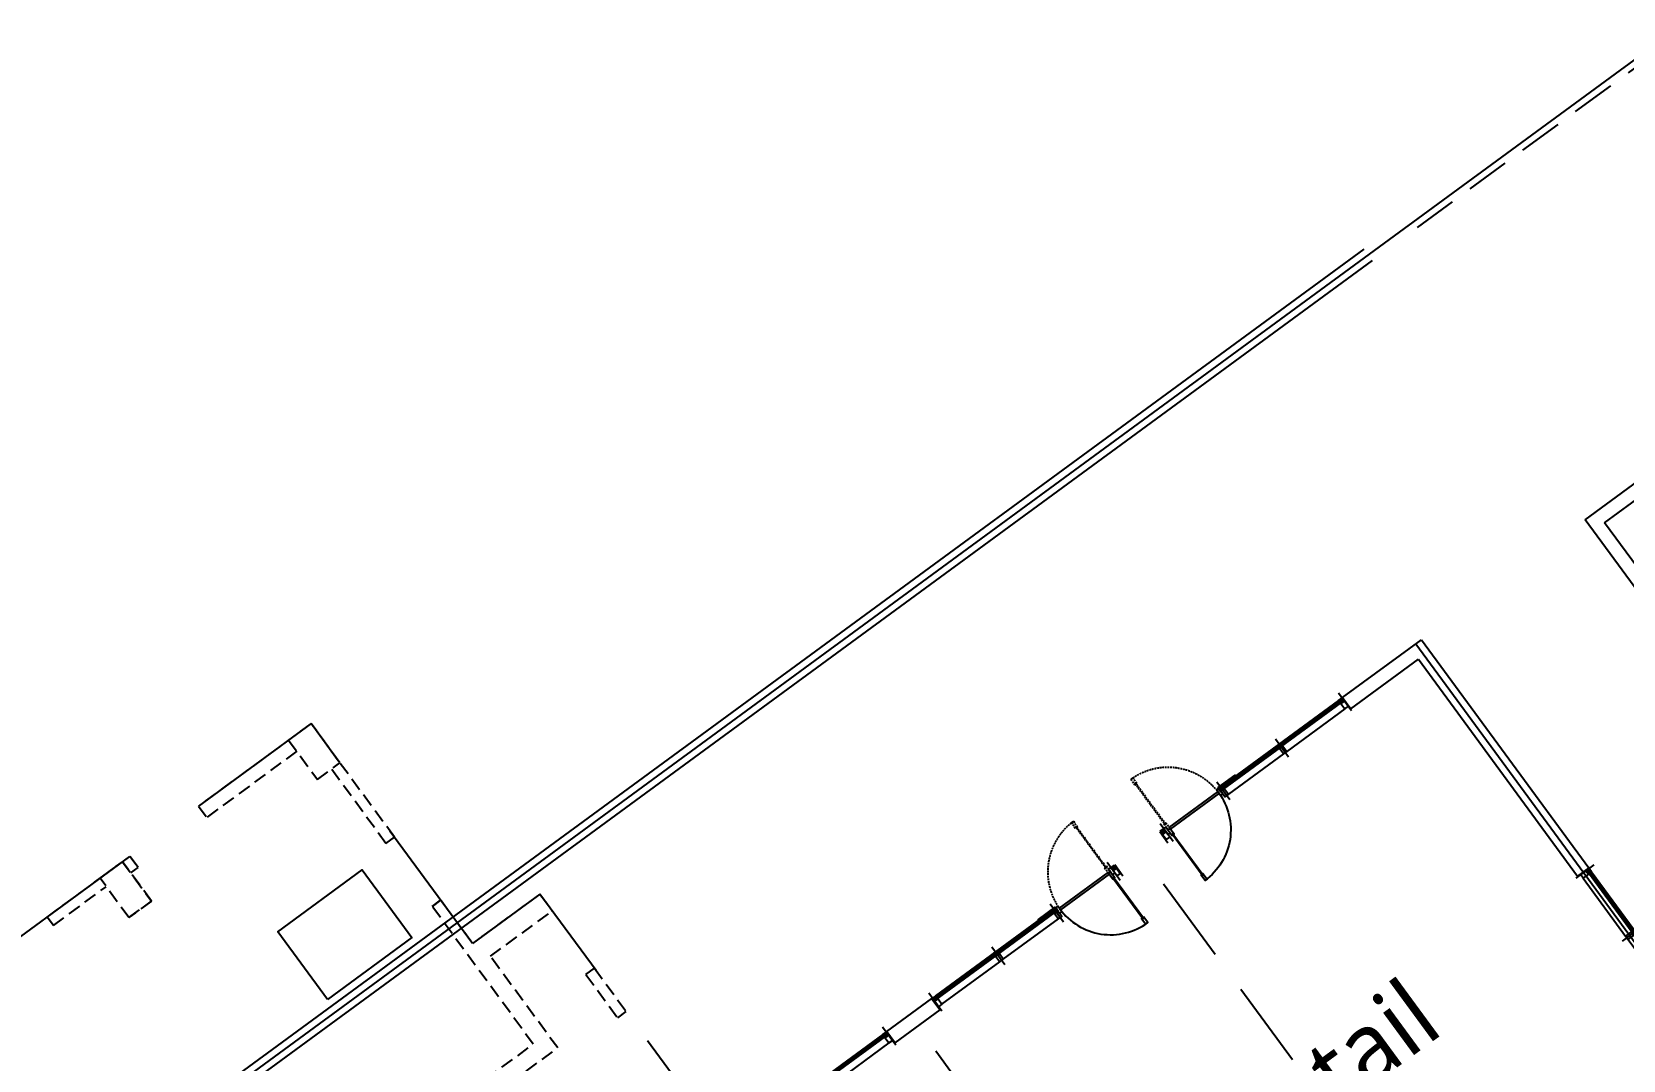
# Model space of a CAD drawing. Header units: millimetres. Extents: x 75184266 to 76346726, y -35850126 to -33679385.
# Drawn here: x 75473854 to 75496659, y -34960643 to -34945902 of the extents above; entities that cross this region are included whole.
import ezdxf
from ezdxf.enums import TextEntityAlignment as Align

# ---------------------------------------------------------------- set-up
doc = ezdxf.new("R2010")
doc.units = ezdxf.units.MM
doc.header["$LTSCALE"] = 50
doc.header["$MEASUREMENT"] = 0
for name, pattern in [('HIDDEN2', [0.1875, 0.125, -0.0625]), ('XR-1F-PLAN$0$CEN', [62, 60, -1, 0, -1]), ('XR-1F-PLAN$0$HIDDEN', [0.375, 0.25, -0.125]), ('XR-지하3층$0$H', [1.3, 0.8, -0.5]), ('XR-지하3층$0$HIDDEN', [0.375, 0.25, -0.125])]:
    doc.linetypes.add(name, pattern=pattern)
doc.layers.get('Defpoints').update_dxf_attribs({"color": 51, "linetype": 'CONTINUOUS'})
for name, color, linetype in [('AA-MKXS', 3, 'CONTINUOUS'), ('XR-1F-PLAN$0$A-CEN02', 27, 'XR-1F-PLAN$0$CEN'), ('XR-1F-PLAN$0$A-DOR-FRAME', 7, 'CONTINUOUS'), ('XR-1F-PLAN$0$A-DOR-GL', 142, 'CONTINUOUS'), ('XR-1F-PLAN$0$A-DOR-HID', 9, 'XR-1F-PLAN$0$HIDDEN'), ('XR-1F-PLAN$0$A-DOR-TRACE', 8, 'CONTINUOUS'), ('XR-1F-PLAN$0$A-FRAME', 1, 'CONTINUOUS'), ('XR-1F-PLAN$0$A-HDCP7', 7, 'CONTINUOUS'), ('XR-1F-PLAN$0$A-WIN-ELE8', 8, 'CONTINUOUS'), ('XR-지하3층$0$CON', 2, 'CONTINUOUS')]:
    doc.layers.add(name, color=color, linetype=linetype)
doc.layers.add('건축', color=8, linetype='CONTINUOUS', plot=False)
doc.styles.add('XR-지하3층$0$맑은고딕', font='')
doc.styles.get('XR-지하3층$0$맑은고딕').set_extended_font_data('Malgun Gothic')

# ---------------------------------------------------------------- blocks, each defined once
blk = doc.blocks.new('XR-1F-PLAN$0$A$C10B20476')
at = {"layer": 'Defpoints'}
for p, q in [((134, 35), (110, 35)), ((110, 35), (110, 0)), ((134, 35), (134, 0))]:
    blk.add_line(p, q, dxfattribs=at)
at = {"layer": 'XR-1F-PLAN$0$A-CEN02', "linetype": 'Continuous'}
blk.add_line((318, 80), (0, 80), dxfattribs=at)
at = {"layer": 'XR-1F-PLAN$0$A-FRAME'}
for p, q in [((144, 80), (110, 80)), ((110, 56), (144, 56)), ((110, 43), (144, 43)), ((144, 20), (134, 20))]:
    blk.add_line(p, q, dxfattribs=at)
for points in [[(88, 20), (88, 80)], [(110, 35), (110, 80)], [(122, 48), (144, 48), (144, 20), (238, 20), (238, 80), (144, 80), (144, 51), (122, 51), (122, 48)]]:
    blk.add_lwpolyline(points, dxfattribs=at)
blk = doc.blocks.new('XR-1F-PLAN$0$A$C491451C1')
at = {"layer": 'Defpoints'}
for p, q in [((15, 208), (-20, 208)), ((15, 184), (-20, 184)), ((15, 184), (15, 208)), ((45, 208), (45, 184)), ((45, 208), (80, 208)), ((45, 184), (80, 184))]:
    blk.add_line(p, q, dxfattribs=at)
at = {"layer": 'XR-1F-PLAN$0$A-CEN02', "linetype": 'Continuous'}
blk.add_line((30, 0), (30, 318), dxfattribs=at)
at = {"layer": 'XR-1F-PLAN$0$A-FRAME'}
for p, q in [((0, 174), (0, 184)), ((24, 208), (24, 174)), ((37, 208), (37, 174)), ((60, 174), (60, 184))]:
    blk.add_line(p, q, dxfattribs=at)
for points in [[(0, 230), (60, 230)], [(29, 196), (29, 174), (0, 174), (0, 80), (60, 80), (60, 174), (32, 174), (32, 196), (29, 196)], [(15, 208), (45, 208)]]:
    blk.add_lwpolyline(points, dxfattribs=at)
blk = doc.blocks.new('XR-1F-PLAN$0$A$C7F517DA1')
at = {"layer": 'XR-1F-PLAN$0$A-DOR-FRAME', "ltscale": 0.5, "elevation": 0}
for points in [[(50, 1675), (60, 1675), (60, 1690), (75, 1690), (75, 1675), (85, 1675), (85, 1775), (50, 1775)], [(50, 925), (10, 925), (10, 825), (50, 825)], [(990, 925), (950, 925), (950, 825), (990, 825)]]:
    blk.add_lwpolyline(points, close=True, dxfattribs=at)
blk.add_lwpolyline([(50, 875), (50, 975), (60, 975), (60, 960), (75, 960), (75, 975), (85, 975), (85, 875), (50, 875)], dxfattribs=at)
at = {"layer": 'XR-1F-PLAN$0$A-DOR-GL', "elevation": 0}
blk.add_lwpolyline([(62, 962), (72, 962), (72, 1687), (62, 1687)], close=True, dxfattribs=at)
at = {"layer": 'XR-1F-PLAN$0$A-DOR-HID', "ltscale": 2, "elevation": 0}
blk.add_lwpolyline([(50, 875), (50, 775), (60, 775), (60, 790), (75, 790), (75, 775), (85, 775), (85, 875), (50, 875)], dxfattribs=at)
for points in [[(62, 788), (72, 788), (72, 63), (62, 63)], [(50, 75), (60, 75), (60, 60), (75, 60), (75, 75), (85, 75), (85, -25), (50, -25)]]:
    blk.add_lwpolyline(points, close=True, dxfattribs=at)
at = {"layer": 'XR-1F-PLAN$0$A-DOR-HID', "ltscale": 2}
blk.add_arc((50, 875, 0), 900, 270, 0, dxfattribs=at)
at = {"layer": 'XR-1F-PLAN$0$A-DOR-TRACE'}
blk.add_arc((50, 875, 0), 900, 0, 90, dxfattribs=at)
at = {"layer": 'XR-1F-PLAN$0$A-WIN-ELE8'}
for p, q in [((85, 890, 0), (950, 890, 0)), ((85, 860, 0), (950, 860, 0))]:
    blk.add_line(p, q, dxfattribs=at)
blk = doc.blocks.new('SW-4.05')
at = {"layer": 'AA-MKXS', "ltscale": 0.5}
for p, q in [((0, -200), (0, 0)), ((3250, -200, 0), (3250, 0, 0))]:
    blk.add_line(p, q, dxfattribs=at)
at = {"layer": 'XR-1F-PLAN$0$A-DOR-GL', "elevation": 0}
for points in [[(1095, -154), (1095, -178), (2105, -178), (2105, -154)], [(3195, -154), (3195, -178), (2135, -178), (2135, -154)]]:
    blk.add_lwpolyline(points, close=True, dxfattribs=at)
at = {"layer": 'XR-1F-PLAN$0$A-FRAME'}
for p, q in [((10, -200), (10, -178)), ((70, -200), (70, -178)), ((2090, -200), (2090, -178)), ((2150, -200), (2150, -178)), ((3180, -200, 0), (3180, -178, 0)), ((3240, -200, 0), (3240, -178, 0))]:
    blk.add_line(p, q, dxfattribs=at)
at = {"layer": 'XR-1F-PLAN$0$A-HDCP7', "elevation": 0}
blk.add_lwpolyline([(1350, -200), (1050, -200), (1050, -215), (1350, -215)], close=True, dxfattribs=at)
at = {"layer": 'XR-1F-PLAN$0$A-WIN-ELE8'}
for p, q in [((2090, -50, 0), (1110, -50, 0)), ((3180, -200, 0), (1110, -200, 0)), ((3180, -50, 0), (2150, -50, 0))]:
    blk.add_line(p, q, dxfattribs=at)
at = {"layer": 'XR-1F-PLAN$0$A-DOR-FRAME', "ltscale": 600, "extrusion": (0, 0, -1), "xscale": -1, "zscale": -1, "rotation": 2.5358915e-09}
blk.add_blockref('XR-1F-PLAN$0$A$C7F517DA1', (-60, -1025, 0), dxfattribs=at)
at = {"layer": 'XR-1F-PLAN$0$A-FRAME', "extrusion": (0, 0, -1), "zscale": -1, "rotation": 90.00000000253594}
blk.add_blockref('XR-1F-PLAN$0$A$C10B20476', (10, -288, 0), dxfattribs=at)
at = {"layer": 'XR-1F-PLAN$0$A-FRAME', "ltscale": 0.5, "extrusion": (0, 0, -1), "xscale": -1, "zscale": -1, "rotation": 180}
for p in [(-1110, 30, 0), (-2150, 30, 0)]:
    blk.add_blockref('XR-1F-PLAN$0$A$C491451C1', p, dxfattribs=at)
at = {"layer": 'XR-1F-PLAN$0$A-FRAME', "xscale": -1, "rotation": 269.999999997464}
blk.add_blockref('XR-1F-PLAN$0$A$C10B20476', (3160, -288, 0), dxfattribs=at)
blk = doc.blocks.new('XR-지하3층$0$기둥 0620')
at = {"layer": 'XR-지하3층$0$CON', "ltscale": 0.5}
blk.add_lwpolyline([(-600, 0), (600, 0), (600, 1500), (-600, 1500)], close=True, dxfattribs=at)

msp = doc.modelspace()

# ---------------------------------------------------------------- linework, layer by layer
at = {"layer": '건축', "ltscale": 0.5}
for p, q in [((75468412, -34967130.2), (75519781.8, -34929468.5)), ((75473468.5, -34963547), (75493065.9, -34949179.2)), ((75473511.6, -34963267.5), (75492947.7, -34949017.9)), ((75501543.4, -34960303.9, 0), (75496113.1, -34952897, 0)), ((75501704.7, -34960185.6, 0), (75496392.7, -34952940.1, 0)), ((75493766.8, -34954617.2), (75496164.9, -34957888.1, 0)), ((75493686.2, -34954676.3), (75502286.2, -34966406.6)), ((75493723.8, -34954896.7), (75496003.6, -34958006.4, 0))]:
    msp.add_line(p, q, dxfattribs=at)
at = {"layer": '건축', "linetype": 'XR-지하3층$0$HIDDEN', "ltscale": 50}
msp.add_line((75493709.5, -34948707.4, 0), (75499596.8, -34944391.1), dxfattribs=at)
at = {"layer": '건축', "ltscale": 100}
for p, q in [((75496113.1, -34952897, 0), (75498533.3, -34951122.6, 0)), ((75496392.7, -34952940.1, 0), (75498490.3, -34951402.2, 0)), ((75492637.8, -34955444.9), (75493766.8, -34954617.2)), ((75492756, -34955606.2), (75493723.8, -34954896.7)), ((75486105.3, -34960234.2), (75486750.5, -34959761.2)), ((75486223.6, -34960395.5), (75486868.7, -34959922.5))]:
    msp.add_line(p, q, dxfattribs=at)
at = {"layer": '건축', "linetype": 'HIDDEN2', "ltscale": 30}
for p, q in [((75477855.5, -34955817.6), (75476242.7, -34957000.3, 0)), ((75479050, -34957446.6, 0), (75477855.5, -34955817.6)), ((75477651.2, -34956215.4, 0), (75476360.9, -34957161.6, 0)), ((75478929, -34957535.3, 0), (75478148.5, -34956470.8, 0)), ((75476242.7, -34957000.3, 0), (75476360.9, -34957161.6, 0)), ((75478929, -34957535.3, 0), (75479050, -34957446.6, 0)), ((75475567.9, -34958363.1), (75475154, -34957798.5)), ((75475245.3, -34958599.6), (75474831.4, -34958035.1)), ((75481135.3, -34958261.2), (75481312.7, -34958503.1)), ((75479712.3, -34958349.8, 0), (75479591.3, -34958438.5, 0)), ((75474162.1, -34958711.9), (75474073.4, -34958590.9)), ((75474162.1, -34958711.9), (75474073.4, -34958590.9)), ((75481794.9, -34959414.4), (75481915.9, -34959325.7)), ((75481794.9, -34959414.4), (75481915.9, -34959325.7)), ((75481794.9, -34959414.4), (75481915.9, -34959325.7)), ((75481794.9, -34959414.4), (75481925, -34959591.8)), ((75481915.9, -34959325.7), (75482371.2, -34959946.7))]:
    msp.add_line(p, q, dxfattribs=at)
at = {"layer": '건축', "linetype": 'XR-지하3층$0$HIDDEN', "ltscale": 100}
for p, q in [((75494137.6, -34963663.8), (75489812.4, -34957764.4)), ((75490871.3, -34966058.4), (75486546.2, -34960159))]:
    msp.add_line(p, q, dxfattribs=at)
at = {"layer": '건축', "linetype": 'XR-지하3층$0$H', "ltscale": 50}
msp.add_lwpolyline([(75498257, -34970594), (75496491, -34971889), (75497658.8, -34973481.7), (75493687.1, -34976393.9), (75491930.9, -34973998.8), (75494108.3, -34972402.2), (75489951.3, -34966733), (75487773.9, -34968329.6), (75486520.3, -34966619.9), (75485935.6, -34967048.6), (75484714.6, -34965383.3), (75485783.1, -34964599.8), (75481135.3, -34958261.2), (75480167.6, -34958970.8), (75477855.5, -34955817.6), (75471468.6, -34960500.9)], dxfattribs=at)
at = {"layer": '건축', "linetype": 'HIDDEN2', "ltscale": 30}
msp.add_lwpolyline([(75478269.5, -34956382.1), (75477855.5, -34955817.6), (75477533, -34956054.2), (75477946.9, -34956618.7)], close=True, dxfattribs=at)
at = {"layer": '건축', "linetype": 'HIDDEN2', "ltscale": 30, "elevation": 0}
for points in [[(75478929, -34957535.3), (75479050, -34957446.6)], [(75475347.5, -34957842.6), (75475258.8, -34957721.7)], [(75475347.5, -34957842.6), (75475258.8, -34957721.7)], [(75475377.1, -34957883), (75475258.8, -34957721.7)], [(75479591.3, -34958438.5), (75479712.3, -34958349.8)]]:
    msp.add_lwpolyline(points, dxfattribs=at)
at = {"layer": '건축', "linetype": 'HIDDEN2', "ltscale": 30}
for points in [[(75474073.4, -34958590.9), (75475258.8, -34957721.7)], [(75474831.4, -34958035.1), (75475154, -34957798.5), (75475567.9, -34958363.1), (75475245.3, -34958599.6)], [(75475272.2, -34957959.8), (75475377.1, -34957883)], [(75474162.1, -34958711.9), (75474920.1, -34958156)], [(75481135.3, -34958261.2), (75480167.6, -34958970.8)], [(75475245.3, -34958599.6), (75475567.9, -34958363.1)], [(75481040.1, -34960414.3), (75479591.3, -34958438.5)], [(75480167.6, -34958970.8), (75479712.3, -34958349.8)], [(75480425.6, -34959153.6), (75481312.7, -34958503.1)], [(75474162.1, -34958711.9), (75474073.4, -34958590.9)], [(75474162.1, -34958711.9), (75474073.4, -34958590.9)], [(75481389.5, -34960468.1), (75480425.6, -34959153.6)], [(75481794.9, -34959414.4), (75482250.2, -34960035.4)], [(75482250.2, -34960035.4), (75482371.2, -34959946.7)], [(75480362.7, -34960911), (75481040.1, -34960414.3)], [(75480712.1, -34960964.8), (75481389.5, -34960468.1)]]:
    msp.add_lwpolyline(points, dxfattribs=at)

# ---------------------------------------------------------------- block references
at = {"layer": '건축', "xscale": -1}
for p, rotation in [((75490135, -34957527.9, 0), 216.2470331589612), ((75483602.5, -34962317.1, 0), 216.2470331620193)]:
    msp.add_blockref('SW-4.05', p, dxfattribs=dict(at, rotation=rotation))
at = {"layer": '건축'}
for p, rotation in [((75489489.8, -34958000.9, 0), 216.2468339695891), ((75497925.2, -34960627.4, 0), 126.2468339715717)]:
    msp.add_blockref('SW-4.05', p, dxfattribs=dict(at, rotation=rotation))
at = {"layer": '건축', "extrusion": (0, 0, -1), "zscale": -1, "rotation": 53.74852489864502}
msp.add_blockref('XR-지하3층$0$기둥 0620', (-75477733.9, -34959287.4), dxfattribs=at)

# ---------------------------------------------------------------- texts
at = {"layer": '건축', "style": 'XR-지하3층$0$맑은고딕'}
msp.add_text('Retail', height=1000, rotation=36.24693, dxfattribs=at).set_placement((75492441.3, -34960844.8), align=Align.MIDDLE_CENTER)

doc.saveas('drawing.dxf')
